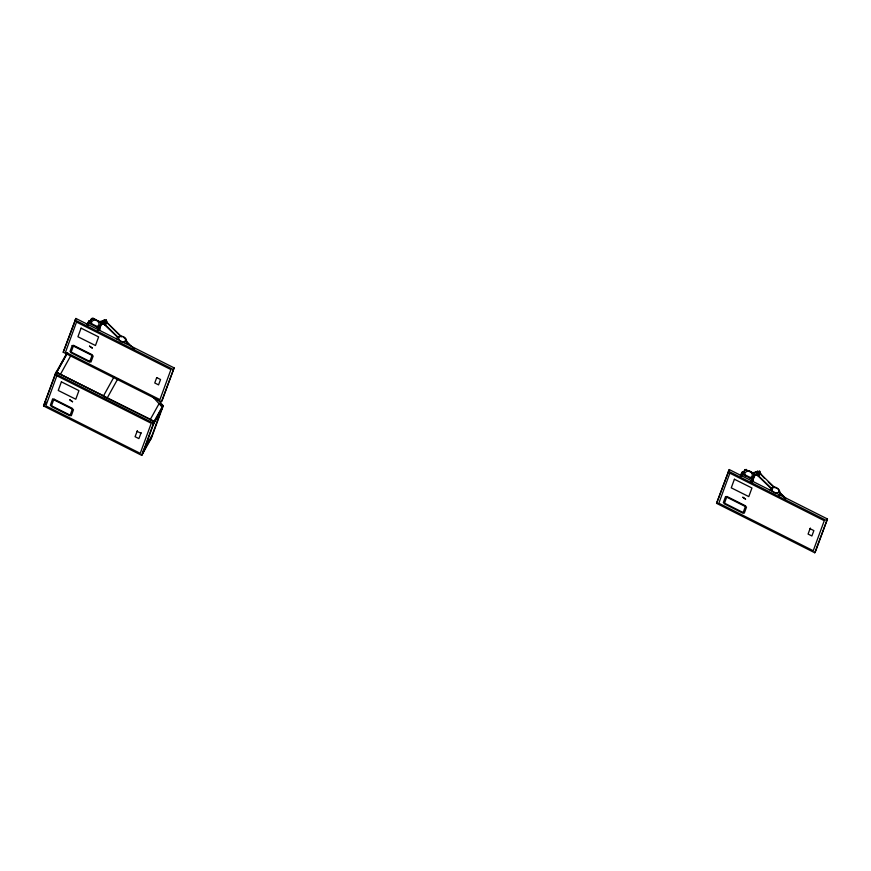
<?xml version="1.0" encoding="UTF-8"?>
<svg xmlns="http://www.w3.org/2000/svg" width="871" height="871" viewBox="0 0 871 871"><rect width="100%" height="100%" fill="white"/><g stroke="black" fill="none" stroke-linecap="round" stroke-linejoin="round"><path stroke-width="1.31" d="M104.085 322.749L103.976 321.943M104.063 321.878L104.607 321.181L105.685 321.715M757.509 472.888C759.741 474.978 758.75 470.122 757.4 472.79M104.052 322.684L103.943 321.856M156.932 398.864L163.247 405.788L151.445 437.993L141.755 455.381L43.55 405.962L55.352 373.757L66.664 353.43M63.224 352.243L75.919 318.459L174.124 367.878L162.322 400.083L161.44 401.662L63.224 352.243L75.919 318.459M103.507 395.793L56.234 372.178L43.55 405.962M67.622 352.668L56.539 372.581L60.426 374.269M88.2 323.152L89.06 320.811L89.822 321.192L89.19 322.912L91.651 318.492L92.413 318.873L91.499 318.917M87.862 325.547L88.766 323.097L98.673 328.04M90.617 321.334L91.651 318.492M100.154 330.076L98.793 328.879L101.156 322.422L92.762 318.242L95.821 319.766M98.107 320.909L101.406 323.87M98.946 328.302L99.73 326.146L100.492 326.527L98.499 330.109M100.644 323.489L101.156 322.422M98.891 330.251L99.784 327.79L88.352 322.085M99.207 330.033L101.569 323.446L100.796 323.065M121.896 337.001L104.302 319.984L103.028 321.279L103.921 322.139M103.311 324.11L102.386 320.996L106.327 320.103L98.445 321.889M104.89 325.025L107.275 322.858L120.764 336.489M100.688 324.709L107.253 323.228L106.327 320.103M117.672 379.092L107.166 398.047L103.355 396.142L150.324 419.354M137.389 430.688L135.07 436.698L138.881 438.603L141.2 432.593M160.743 410.219L162.376 408.151L153.579 423.959L153.982 421.618L150.248 419.495L154.439 421.597L142.648 453.802M141.755 455.381L153.557 423.175L163.247 405.788L159.055 403.687L162.779 405.81L150.585 439.539M145.642 446.725L142.343 453.399L145.479 447.748M161.44 401.662L174.124 367.878M716.561 503.34L729.245 469.556L827.45 518.974L815.648 551.18L814.766 552.758L716.561 503.34L729.245 469.556M740.775 475.631L741.678 473.182L753.121 478.887L752.217 481.347M741.101 475.414L742.386 471.908L743.148 472.289L742.517 474.009M743.943 472.42L744.977 469.589L745.587 470.394M745.935 469.763L754.482 473.519L752.424 478.963L754.896 474.543L754.134 474.162L754.732 474.967M749.147 470.863L751.433 472.006M751.107 481.598L752 479.137L742.092 474.194M752.272 479.551L753.491 481.173M752.109 482.294L754.896 474.543M756.638 475.207L755.712 472.093L758.184 471.93M751.771 472.986L759.654 471.2L760.579 474.325L754.014 475.806M758.216 476.121L760.601 473.955L774.254 487.15M760.601 473.955L764.346 478.157M760.579 474.325L759.654 471.2M810.052 528.697L808.081 534.075L811.892 535.981L813.862 530.602L810.052 528.697L810.4 528.066M814.766 552.758L827.45 518.974M104.074 321.693C106.197 318.84 105.489 324.916 104.139 321.606M759.131 472.92C757.541 475.62 757.106 470.449 759.066 473.007M55.374 374.541L66.457 354.628M87.056 324.404L89.06 320.811M87.59 325.199L89.822 321.192M60.349 374.486L70.856 355.531M44.519 404.166L45.815 401.825M45.738 402.043L44.813 404.569M92.261 319.298L92.762 318.242M97.498 330.153L99.73 326.146M98.75 328.498L101.569 323.446M99.196 329.891L99.555 329.26M103.355 396.142L113.894 377.132M150.171 419.713L159.055 403.687M153.982 421.618L162.779 405.81M153.198 423.774L155.082 420.377M146.742 445.495L149.888 439.844M740.394 475.501L742.386 471.908M740.916 476.295L743.148 472.289M744.977 469.589L741.809 475.283L742.571 475.664M745.739 469.97L746.099 469.338M753.97 474.586L754.482 473.519M750.824 481.249L753.056 477.243L753.818 477.624L751.825 481.206M752.882 480.357L751.771 480.607M105.739 321.998L104.182 321.791M105.5 322.706L105.282 323.674M102.07 321.726L104.302 319.984M756.148 472.234L757.628 471.08L756.355 472.376M104.988 323.555L104.15 323.533M100.84 324.273L107.416 322.793M751.619 473.41L754.242 472.822M754.177 475.37L760.742 473.889M120.84 336.511L119.49 336.652A5.422 4.573 20.1 0 0 116.496 338.775M774.177 487.608L772.817 487.749A5.422 4.573 20.1 0 0 769.822 489.872M122.626 342.02C133.884 339.015 113.317 330.936 119.915 340.942M774.994 492.942C787.308 492.91 769.18 480.607 772.566 491.364M775.56 487.793L776.888 488.283M120.742 341.476L121.668 341.846M151.924 435.435L143.127 451.243M137.041 431.319L140.852 433.225M728.352 471.135L826.568 520.553M75.026 320.038L173.231 369.456M56.234 372.178L154.439 421.597M55.352 373.757L153.557 423.175M123.562 337.186L126.328 340.071A5.422 4.573 20.1 0 1 126.164 343.61M773.241 492.039L774.069 492.572M779.131 491.865L785.958 498.462M768.244 481.924L774.101 487.575M778.968 492.289L785.794 498.887M756.888 474.249L772.033 488.881M756.736 474.684L771.869 489.317M125.805 340.768L134.58 349.249M125.642 341.192L128.57 344.023M105.053 324.6L118.706 337.785M103.409 323.587L117.574 337.273M778.064 489.045L779.654 491.157A5.422 4.573 20.1 0 1 779.491 494.706M152.752 396.784L162.376 407.334M757.683 471.647L757.944 472.3M758.521 473.704L758.772 474.336M757.52 472.082L757.781 472.703M758.358 474.14L758.608 474.76M106.164 320.539L107.253 323.228M104.357 320.55L104.618 321.203M105.184 322.608L105.445 323.239M745.445 476.197A3.843 3.244 20.1 0 1 746.621 471.559A3.843 3.244 20.1 0 1 751.945 473.508A3.843 3.244 20.1 0 1 749.833 477.82M771.652 490.787A3.375 2.842 20.1 0 1 772.109 490.188M779.164 494.554A5.422 4.573 20.1 0 1 779.11 495.762M124.597 341.998A3.375 2.842 20.1 0 1 124.335 342.695M91.651 324.295A3.843 3.244 20.1 0 1 93.894 320.267A3.843 3.244 20.1 0 1 98.75 322.695A3.843 3.244 20.1 0 1 96.507 326.723M56.855 375.782L45.847 405.842L140.242 453.345L151.26 423.295L56.855 375.782M76.539 322.074L65.521 352.124L159.926 399.637L170.934 369.576L76.539 322.074M52.554 399.168L50.344 405.2L71.302 415.739L73.502 409.718L52.554 399.168M72.228 345.46L70.028 351.481L90.976 362.031L93.186 355.999L72.228 345.46M53.926 399.103L51.247 406.419L69.92 415.815L72.598 408.499L53.926 399.103M73.61 345.384L70.932 352.701L89.593 362.096L92.282 354.78L73.61 345.384M61.395 381.857L58.248 390.469L75.788 399.223L78.934 390.622L61.395 381.857M81.079 328.149L77.922 336.75L95.462 345.515L98.619 336.903L81.079 328.149M69.854 399.876L72.554 401.738L69.854 399.876M89.528 346.168L92.228 348.019L89.528 346.168M156.715 377.6L154.755 382.979L158.566 384.884L160.536 379.506L156.715 377.6M729.865 473.16L718.858 503.22L813.253 550.733L824.271 520.673L729.865 473.16M725.565 496.557L723.355 502.578L744.302 513.128L746.512 507.096L725.565 496.557M726.937 496.481L724.258 503.797L742.93 513.193L745.609 505.877L726.937 496.481M734.405 479.246L731.259 487.847L748.788 496.601L751.945 488L734.405 479.246M742.854 497.265L745.554 499.116L742.854 497.265"/></g></svg>
